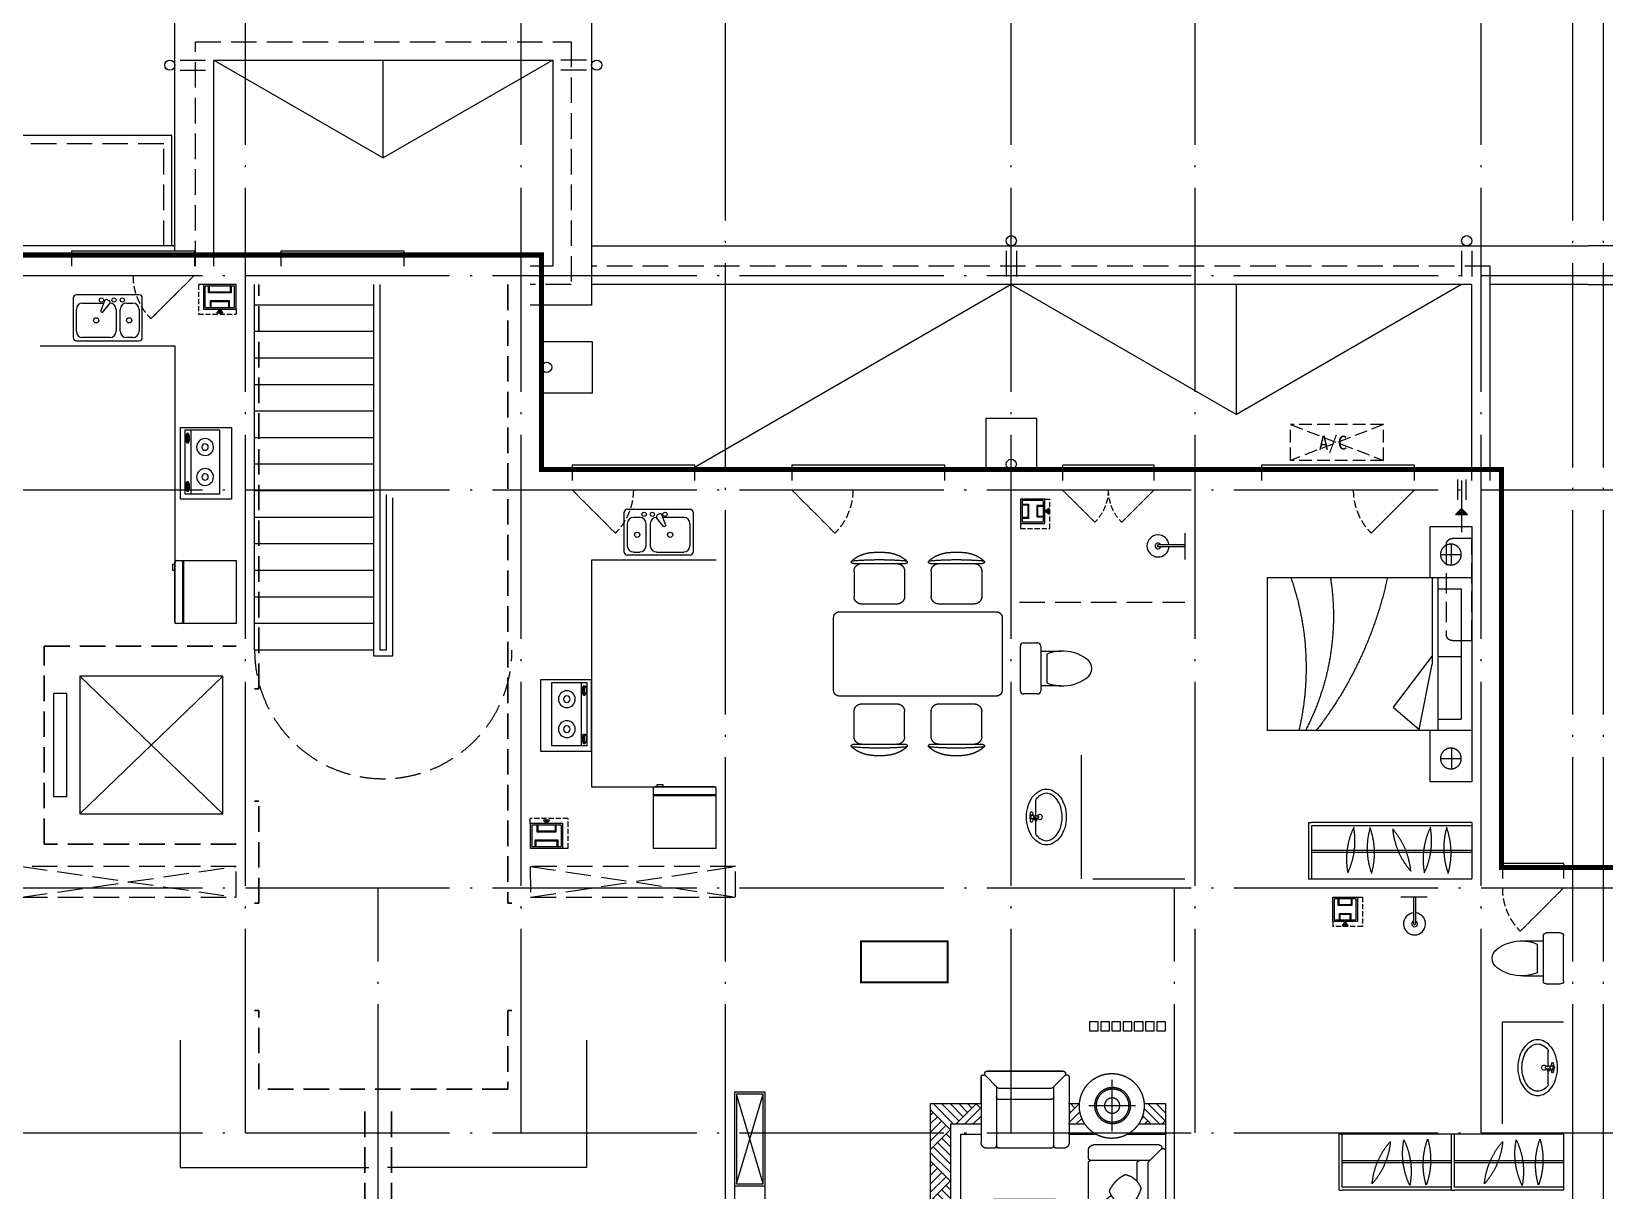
# Model space of a CAD drawing. Extents: x 23000734 to 24262965, y -11528137 to -9789882.
# Drawn here: x 24215820 to 24231225, y -10100404 to -10089050 of the extents above; entities that cross this region are included whole.
import ezdxf

# ---------------------------------------------------------------- set-up
doc = ezdxf.new("R2010")
doc.units = 0
doc.header["$LTSCALE"] = 1000
for name, pattern in [('DASH', [0.35, 0.25, -0.1]), ('DASHDOTX2', [50.8, 25.4, -12.7, 0, -12.7]), ('DOTE', [2.42, 2, -0.2, 0.02, -0.2])]:
    doc.linetypes.add(name, pattern=pattern)
for name, color, linetype in [('0-0全面积', 3, 'Continuous'), ('0-厨卫洁具', 95, 'Continuous'), ('0-开启示意', 154, 'Continuous'), ('0-看线', 173, 'Continuous'), ('A-SURFACE', 6, 'Continuous'), ('A-活动家具', 8, 'Continuous'), ('B-家具', 167, 'DASHDOTX2'), ('BALCONY', 6, 'Continuous'), ('DOTE', 249, 'DOTE'), ('KT', 8, 'Continuous'), ('PUB_HATCH', 252, 'Continuous'), ('PUB_STRM', 4, 'Continuous'), ('STAIR', 114, 'Continuous'), ('text_房间名称', 255, 'Continuous'), ('tk', 7, 'Continuous'), ('WINDOW', 4, 'Continuous'), ('空调', 6, 'Continuous')]:
    doc.layers.add(name, color=color, linetype=linetype)
doc.layers.add('家具', color=156, linetype='Continuous', lineweight=9)
doc.styles.get("Standard").update_dxf_attribs({"font": 'gbenor.shx', "bigfont": 'gbcbig.shx'})
doc.styles.add('黑体', font='SIMHEI_0.TTF', dxfattribs={"width": 0.8})

# ---------------------------------------------------------------- blocks, each defined once
blk = doc.blocks.new('A$C6723108C')
at = {"layer": 'KT', "linetype": 'DASH', "ltscale": 0.5}
for p, q in [((-175, 455), (-175, -455)), ((175, 455), (-175, 455)), ((175, 455), (175, -455)), ((175, -455), (-175, -455))]:
    blk.add_line(p, q, dxfattribs=at)
for points in [[(-175, 455), (175, -455)], [(-175, -455), (175, 455)]]:
    blk.add_lwpolyline(points, dxfattribs=at)
at = {"layer": 'KT', "style": '黑体'}
blk.add_text('A/C', height=135.2, rotation=90, dxfattribs=at).set_placement((69, -176))
blk = doc.blocks.new('KC')
at = {"layer": '0-开启示意', "linetype": 'DASH', "ltscale": 0.3, "const_width": 10}
blk.add_lwpolyline([(245355, 107838), (244931, 107414)], dxfattribs=at)
at = {"layer": '0-开启示意', "linetype": 'DASH', "ltscale": 0.3}
blk.add_lwpolyline([(245355, 107838), (244931, 107414)], dxfattribs=at)
blk.add_arc((245355, 107838), 600, 180, 225, dxfattribs=at)
blk = doc.blocks.new('A$C5EB428A9')
at = {"layer": '0-开启示意'}
for p in [(-246426, -101477), (-234476, -103577)]:
    blk.add_blockref('KC', p, dxfattribs=at)
at = {"layer": '0-开启示意', "extrusion": (0, 0, -1), "zscale": -1}
for p in [(-247984, -103577), (-250134, -103577)]:
    blk.add_blockref('KC', p, dxfattribs=at)
at = {"layer": '0-开启示意', "extrusion": (0, 0, -1), "xscale": 0.75, "yscale": 0.75, "zscale": -0.75}
blk.add_blockref('KC', (-191446, -76617), dxfattribs=at)
at = {"layer": '0-开启示意', "xscale": 0.75, "yscale": 0.75, "zscale": 0.75}
blk.add_blockref('KC', (-175687, -76617), dxfattribs=at)
at = {"layer": '0-开启示意', "extrusion": (0, 0, -1), "xscale": -1, "zscale": -1}
blk.add_blockref('KC', (233016, -107477), dxfattribs=at)
blk = doc.blocks.new('$lvtry$00000195')
for p, q in [((-165, -91, 0), (-34, -91, 0)), ((-17, -58, 0), (-17, -48, 0)), ((-16, -91, 0), (-11, -91, 0)), ((11, -91, 0), (165, -91, 0)), ((17, -58, 0), (17, -48, 0))]:
    blk.add_line(p, q)
at = {"elevation": 0}
blk.add_lwpolyline([(273, -195, -0.132138), (254, -266, -0.106661), (193, -332, -0.083339), (108, -374, -0.072039), (0, -389, -0.072039), (-108, -374, -0.083339), (-193, -332, -0.106661), (-254, -266, -0.132138), (-273, -195, -0.132138), (-254, -124, -0.106661), (-193, -57, -0.083339), (-108, -16, -0.072039), (0, 0, -0.072039), (108, -16, -0.083339), (193, -57, -0.106661), (254, -124, -0.132138)], format="xyb", close=True, dxfattribs=at)
blk.add_circle((0, -58, 0), 16.7)
for centre, radius, start, end in [((-131, -195, 0), 101, 149.8906, 180), ((-68, -231, 0), 174, 128.9257, 149.8906), ((-165, -111, 0), 20, 90, 128.9257), ((-40, -49, 0), 10.1, 106.6096, 258.1648), ((-64, 218, 0), 259, 274.7069, 282.3732), ((-75, -228, 0), 173, 71.36, 79.1873), ((-29, -95, 0), 6.77, 155.344, 308.3224), ((-171, 3, 0), 166, 324.8411, 338.1337), ((-171, 3, 0), 170, 324.8411, 331.3523), ((-29, -95, 0), 3.37, 155.344, 308.3224), ((100, -210, 0), 170, 132.3141, 138.8253), ((100, -210, 0), 166, 125.5327, 138.8253), ((0, -131, 0), 25, 112.516, 67.484), ((-12, -74, 0), 10.6, 201.8924, 261.774), ((0, -48, 0), 16.7, 0, 180), ((-381, -131, 0), 372, 2.3982, 6.7627), ((0, -111, 0), 9.9, 201.7837, 338.2163), ((64, 218, 0), 259, 257.6268, 265.2931), ((381, -131, 0), 372, 170.1008, 177.6018), ((75, -228, 0), 173, 100.8127, 110.4191), ((40, -49, 0), 10.1, 281.8352, 73.3904), ((165, -111, 0), 20, 51.0743, 90), ((165, -111, 0), 20, 51.0743, 90), ((68, -231, 0), 174, 30.1094, 51.0743), ((131, -195, 0), 101, 0, 30.1094), ((-131, -195, 0), 101, 180, 210.1094), ((-68, -158, 0), 174, 210.1094, 234.4623), ((-27, -100, 0), 245, 234.4623, 253.5183), ((27, -100, 0), 245, 286.4817, 305.5377), ((68, -158, 0), 174, 305.5377, 329.8906), ((131, -195, 0), 101, 329.8906, 0), ((0, -9, 0), 340, 253.5183, 270), ((0, -9, 0), 340, 270, 286.4817)]:
    blk.add_arc(centre, radius, start, end)
blk = doc.blocks.new('_E39XBF')
at = {"layer": '0-厨卫洁具', "linetype": 'Continuous'}
for p, q in [((-170, 200), (-170, 395)), ((170, 395), (170, 200)), ((-250, 30), (-250, 170)), ((-220, 200), (-170, 200)), ((-170, 200), (170, 200)), ((-140, 260), (140, 260)), ((170, 200), (220, 200)), ((250, 170), (250, 30)), ((220, 0), (-220, 0))]:
    blk.add_line(p, q, dxfattribs=at)
for centre, radius, start, end in [((227, 413), 398, 143.3619, 182.544), ((0, 590), 110, 33.4509, 146.5491), ((-227, 413), 398, 357.456, 36.6381), ((227, 413), 398, 182.544, 202.5495), ((-227, 413), 398, 337.4505, 357.456), ((-220, 170), 30, 90, 180), ((220, 170), 30, 0, 90), ((-220, 30), 30, 180, 270), ((220, 30), 30, 270, 0)]:
    blk.add_arc(centre, radius, start, end, dxfattribs=at)
blk = doc.blocks.new('A$C06A70365')
at = {"layer": '0-厨卫洁具'}
h = blk.add_hatch(color=256, dxfattribs=at)
h.paths.add_polyline_path([(-114, 159), (-114, -81), (126, -81), (126, 159)])
edge = h.paths.add_edge_path(flags=16)
edge.add_arc((-92, 136), 8, 90, 180, ccw=False)
edge.add_line((-92, 144), (102, 144))
edge.add_arc((102, 136), 8, 0, 90, ccw=False)
edge.add_line((110, 136), (110, -58))
edge.add_arc((102, -58), 8, -90, 0, ccw=False)
edge.add_line((102, -66), (-92, -66))
edge.add_arc((-92, -58), 8, 180, 270, ccw=False)
edge.add_line((-100, -58), (-100, 136))
for points in [[(-153, 68), (-153, 10), (-114, 39)], [(-42, -8), (-42, 86), (-100, 86), (-100, 94), (-34, 94), (-34, -16), (-100, -16), (-100, -8)], [(54, -23), (110, -23), (110, -31), (46, -31), (46, 109), (110, 109), (110, 101), (54, 101)]]:
    blk.add_hatch(color=256, dxfattribs=at).paths.add_polyline_path(points)
at = {"layer": '0-厨卫洁具', "linetype": 'DASH', "ltscale": 0.2}
blk.add_lwpolyline([(126, -131), (-164, -131), (-164, 159)], dxfattribs=at)
at = {"layer": '0-厨卫洁具'}
for points in [[(-114, 159), (-164, 159)], [(-100, 94), (-34, 94), (-34, -16), (-100, -16)], [(-100, 86), (-42, 86), (-42, -8), (-100, -8)], [(110, 109), (46, 109), (46, -31), (110, -31)], [(110, 101), (54, 101), (54, -23), (110, -23)], [(126, -81), (126, -131)]]:
    blk.add_lwpolyline(points, dxfattribs=at)
for points in [[(126, 159), (126, -81), (-114, -81), (-114, 159)], [(-153, 68), (-153, 10), (-114, 39)]]:
    blk.add_lwpolyline(points, close=True, dxfattribs=at)
blk.add_lwpolyline([(110, 136), (110, -58, -0.414214), (102, -66), (-92, -66, -0.414214), (-100, -58), (-100, 136, -0.414214), (-92, 144), (102, 144, -0.414214)], format="xyb", close=True, dxfattribs=at)
blk = doc.blocks.new('A$C1DB93570')
at = {"layer": '0-厨卫洁具'}
h = blk.add_hatch(color=256, dxfattribs=at)
h.paths.add_polyline_path([(-113, 185), (-113, -135), (127, -135), (127, 185)])
edge = h.paths.add_edge_path(flags=16)
edge.add_arc((-90, 162), 8, 90, 180, ccw=False)
edge.add_line((-90, 170), (104, 170))
edge.add_arc((104, 162), 8, 0, 90, ccw=False)
edge.add_line((112, 162), (112, -112))
edge.add_arc((104, -112), 8, -90, 0, ccw=False)
edge.add_line((104, -120), (-90, -120))
edge.add_arc((-90, -112), 8, 180, 270, ccw=False)
edge.add_line((-98, -112), (-98, 162))
for points in [[(-151, 54), (-151, -4), (-113, 25)], [(-41, -62), (-41, 112), (-98, 112), (-98, 120), (-33, 120), (-33, -70), (-98, -70), (-98, -62)], [(55, -77), (112, -77), (112, -85), (47, -85), (47, 135), (112, 135), (112, 127), (55, 127)]]:
    blk.add_hatch(color=256, dxfattribs=at).paths.add_polyline_path(points)
at = {"layer": '0-厨卫洁具', "linetype": 'DASH', "ltscale": 0.2}
blk.add_lwpolyline([(127, -185), (-163, -185), (-163, 185)], dxfattribs=at)
at = {"layer": '0-厨卫洁具'}
for points in [[(-113, 185), (-163, 185)], [(-98, 120), (-33, 120), (-33, -70), (-98, -70)], [(-98, 112), (-41, 112), (-41, -62), (-98, -62)], [(112, 135), (47, 135), (47, -85), (112, -85)], [(112, 127), (55, 127), (55, -77), (112, -77)], [(127, -135), (127, -185)]]:
    blk.add_lwpolyline(points, dxfattribs=at)
for points in [[(127, 185), (127, -135), (-113, -135), (-113, 185)], [(-151, 54), (-151, -4), (-113, 25)]]:
    blk.add_lwpolyline(points, close=True, dxfattribs=at)
blk.add_lwpolyline([(112, 162), (112, -112, -0.414214), (104, -120), (-90, -120, -0.414214), (-98, -112), (-98, 162, -0.414214), (-90, 170), (104, 170, -0.414214)], format="xyb", close=True, dxfattribs=at)
blk = doc.blocks.new('A$C63347C85')
at = {"layer": '0-厨卫洁具', "linetype": 'ByBlock'}
for p, q in [((-2153, 6163), (-2153, 5774)), ((-1508, 6194), (-2122, 6194)), ((-1478, 5774), (-1478, 6163)), ((-2122, 5836), (-2122, 6051)), ((-2061, 6112), (-1855, 6112)), ((-1847, 6135), (-1885, 6031)), ((-1885, 6031), (-1868, 6021)), ((-1868, 6021), (-1797, 6106)), ((-1817, 6145), (-1803, 6137)), ((-1733, 6051), (-1733, 5836)), ((-1692, 5836), (-1692, 6051)), ((-1631, 6112), (-1570, 6112)), ((-1508, 6051), (-1508, 5836)), ((-2122, 5744), (-1508, 5744)), ((-1795, 5774), (-2061, 5774)), ((-1570, 5774), (-1631, 5774)), ((-1104, 4193), (-1104, 4893)), ((-1104, 4893), (-604, 4893)), ((-717, 4867), (-1059, 4867)), ((-1059, 4867), (-1059, 4244)), ((-1052, 4824), (-1052, 4759)), ((-1035, 4824), (-1052, 4824)), ((-1026, 4834), (-1037, 4834)), ((-1035, 4759), (-1035, 4824)), ((-1003, 4867), (-1003, 4244)), ((-717, 4244), (-717, 4867)), ((-604, 4893), (-604, 4193)), ((-1052, 4759), (-1035, 4759)), ((-1027, 4742), (-1037, 4742)), ((-1035, 4351), (-1052, 4351)), ((-1052, 4351), (-1052, 4286)), ((-1026, 4361), (-1037, 4361)), ((-1035, 4286), (-1035, 4351)), ((-604, 4193), (-1104, 4193)), ((-1059, 4244), (-717, 4244)), ((-1052, 4286), (-1035, 4286)), ((-1027, 4269), (-1037, 4269)), ((3242, 3674), (3242, 4063)), ((3273, 4094), (3887, 4094)), ((3396, 4012), (3334, 4012)), ((3632, 3921), (3562, 4006)), ((3582, 4045), (3568, 4037)), ((3611, 4035), (3650, 3931)), ((3825, 4012), (3620, 4012)), ((3917, 4063), (3917, 3674)), ((3273, 3951), (3273, 3736)), ((3457, 3736), (3457, 3951)), ((3498, 3951), (3498, 3736)), ((3650, 3931), (3632, 3921)), ((3887, 3736), (3887, 3951)), ((-1158, 3551), (-1180, 3551)), ((-1180, 3551), (-1180, 3495)), ((-1158, 2990), (-1158, 3573)), ((-1141, 3590), (-558, 3590)), ((-1080, 2973), (-1080, 3590)), ((-1069, 2973), (-1069, 3590)), ((-558, 3590), (-558, 2973)), ((3887, 3644), (3273, 3644)), ((3334, 3674), (3396, 3674)), ((3559, 3674), (3825, 3674)), ((-1180, 3495), (-1158, 3495)), ((-558, 2973), (-1141, 2973)), ((2422, 2423), (2422, 1723)), ((2922, 2423), (2422, 2423)), ((2535, 2397), (2878, 2397)), ((2535, 1774), (2535, 2397)), ((2822, 2397), (2822, 1774)), ((2844, 2364), (2856, 2364)), ((2854, 2289), (2854, 2354)), ((2854, 2354), (2871, 2354)), ((2871, 2354), (2871, 2289)), ((2878, 2397), (2878, 1774)), ((2922, 1723), (2922, 2423)), ((2846, 2272), (2856, 2272)), ((2871, 2289), (2854, 2289)), ((2844, 1891), (2856, 1891)), ((2854, 1881), (2871, 1881)), ((2854, 1816), (2854, 1881)), ((2871, 1881), (2871, 1816)), ((2422, 1723), (2922, 1723)), ((2878, 1774), (2535, 1774)), ((2846, 1799), (2856, 1799)), ((2871, 1816), (2854, 1816)), ((3565, 1374), (3565, 1396)), ((3565, 1396), (3620, 1396)), ((3620, 1396), (3620, 1374)), ((3525, 1357), (3525, 773)), ((4142, 1296), (3525, 1296)), ((4142, 1285), (3525, 1285)), ((4126, 1374), (3542, 1374)), ((4142, 773), (4142, 1357)), ((3525, 773), (4142, 773))]:
    blk.add_line(p, q, dxfattribs=at)
at = {"layer": '0-厨卫洁具'}
for p, q in [((8732, 3743), (8732, 3723)), ((10992, 293), (10972, 293))]:
    blk.add_line(p, q, dxfattribs=at)
at = {"layer": '0-厨卫洁具', "linetype": 'ByBlock'}
for points in [[(-2478, 5693), (-1158, 5693), (-1158, 2973)], [(4142, 3593), (2922, 3593), (2922, 1373), (4142, 1373)]]:
    blk.add_lwpolyline(points, dxfattribs=at)
for points in [[(-1037, 4742, 0.259034), (-1034, 4744, 0.076276), (-1029, 4756, 0.036515), (-1027, 4769, 0.026615), (-1026, 4788, 0.026615), (-1027, 4807, 0.036515), (-1029, 4820, 0.076276), (-1034, 4832, 0.259034), (-1037, 4834, 0.259034), (-1041, 4832, 0.056762), (-1045, 4824, 0.036515)], [(-1027, 4742, 0.259034), (-1023, 4744, 0.076276), (-1019, 4756, 0.036515), (-1016, 4769, 0.026615), (-1015, 4788, 0.026615), (-1016, 4807, 0.036515), (-1019, 4820, 0.076276), (-1023, 4832, 0.259034), (-1027, 4834, 0.078462), (-1028, 4834, 0.056762)], [(-1047, 4759, 0.008736), (-1046, 4756, 0.076276), (-1041, 4744, 0.259034), (-1037, 4742, 0.259034)], [(-1037, 4269, 0.259034), (-1034, 4271, 0.076276), (-1029, 4283, 0.036515), (-1027, 4296, 0.026615), (-1026, 4315, 0.026615), (-1027, 4334, 0.036515), (-1029, 4347, 0.076276), (-1034, 4359, 0.259034), (-1037, 4361, 0.259034), (-1041, 4359, 0.056762), (-1045, 4351, 0.036515)], [(-1027, 4269, 0.259034), (-1023, 4271, 0.076276), (-1019, 4283, 0.036515), (-1016, 4296, 0.026615), (-1015, 4315, 0.026615), (-1016, 4334, 0.036515), (-1019, 4347, 0.076276), (-1023, 4359, 0.259034), (-1027, 4361, 0.078462), (-1028, 4361, 0.056762)], [(-1047, 4286, 0.008736), (-1046, 4283, 0.076276), (-1041, 4271, 0.259034), (-1037, 4269, 0.259034)], [(2846, 2272, -0.259034), (2842, 2274, -0.076276), (2837, 2286, -0.036515), (2835, 2299, -0.026615), (2834, 2318, -0.026615), (2835, 2337, -0.036515), (2837, 2350, -0.076276), (2842, 2362, -0.259034), (2846, 2364, -0.078462), (2847, 2364, -0.056762)], [(2856, 2272, -0.259034), (2853, 2274, -0.076276), (2848, 2286, -0.036515), (2845, 2299, -0.026615), (2844, 2318, -0.026615), (2845, 2337, -0.036515), (2848, 2350, -0.076276), (2853, 2362, -0.259034), (2856, 2364, -0.259034), (2860, 2362, -0.056762), (2864, 2354, -0.036515)], [(2865, 2289, -0.008736), (2864, 2286, -0.076276), (2860, 2274, -0.259034), (2856, 2272, -0.259034)], [(2846, 1799, -0.259034), (2842, 1801, -0.076276), (2837, 1813, -0.036515), (2835, 1826, -0.026615), (2834, 1845, -0.026615), (2835, 1864, -0.036515), (2837, 1877, -0.076276), (2842, 1889, -0.259034), (2846, 1891, -0.078462), (2847, 1891, -0.056762)], [(2856, 1799, -0.259034), (2853, 1801, -0.076276), (2848, 1813, -0.036515), (2845, 1826, -0.026615), (2844, 1845, -0.026615), (2845, 1864, -0.036515), (2848, 1877, -0.076276), (2853, 1889, -0.259034), (2856, 1891, -0.259034), (2860, 1889, -0.056762), (2864, 1881, -0.036515)], [(2865, 1816, -0.008736), (2864, 1813, -0.076276), (2860, 1801, -0.259034), (2856, 1799, -0.259034)]]:
    blk.add_lwpolyline(points, format="xyb", dxfattribs=at)
at = {"layer": '0-厨卫洁具'}
for points in [[(8732, 3857), (8732, 3600)], [(8732, 3743), (8469, 3743)], [(8732, 3723), (8469, 3723)], [(7722, 473), (7722, 1683)], [(11106, 293), (10849, 293)], [(10972, 293), (10972, 30)], [(10992, 293), (10992, 30)], [(11842, -1927), (11842, -927), (12442, -927)]]:
    blk.add_lwpolyline(points, dxfattribs=at)
at = {"layer": '0-厨卫洁具', "linetype": 'ByBlock'}
for centre, radius in [((-1877, 6143), 20.5), ((-1754, 6143), 20.5), ((-1672, 6143), 20.5), ((-1928, 5943), 25.6), ((-1605, 5943), 25.6), ((3437, 4043), 20.5), ((3518, 4043), 20.5), ((3641, 4043), 20.5), ((3370, 3843), 25.6), ((3692, 3843), 25.6)]:
    blk.add_circle(centre, radius, dxfattribs=at)
for centre, radius, start, end in [((-2122, 6163), 30.7, 90, 180), ((-1508, 6163), 30.7, 0, 90), ((-2061, 6051), 61.4, 90, 180), ((-1827, 6128), 20.5, 60, 159.4623), ((-1813, 6119), 20.5, 320.5377, 60), ((-1795, 6051), 61.4, 0, 90), ((-1631, 6051), 61.4, 90, 180), ((-1570, 6051), 61.4, 0, 90), ((-2122, 5774), 30.7, 180, 270), ((-2061, 5836), 61.4, 180, 270), ((-1795, 5836), 61.4, 270, 0), ((-1631, 5836), 61.4, 180, 270), ((-1570, 5836), 61.4, 270, 0), ((-1508, 5774), 30.7, 270, 0), ((-862, 4702), 82.5, 270.964, 270), ((-862, 4702), 31.6, 270.6532, 270), ((-862, 4409), 82.5, 90, 89.036), ((-862, 4409), 31.6, 90, 89.3468), ((3273, 4063), 30.7, 90, 180), ((3334, 3951), 61.4, 90, 180), ((3396, 3951), 61.4, 0, 90), ((3559, 3951), 61.4, 90, 180), ((3578, 4019), 20.5, 120, 219.4623), ((3592, 4028), 20.5, 20.5377, 120), ((3825, 3951), 61.4, 0, 90), ((3887, 4063), 30.7, 0, 90), ((3334, 3736), 61.4, 180, 270), ((3396, 3736), 61.4, 270, 0), ((3559, 3736), 61.4, 180, 270), ((3825, 3736), 61.4, 270, 0), ((-1141, 3573), 16.7, 90, 180), ((3273, 3674), 30.7, 180, 270), ((3887, 3674), 30.7, 270, 0), ((-1141, 2990), 16.7, 180, 270), ((2681, 2232), 82.5, 270, 269.036), ((2681, 2232), 31.6, 270, 269.3468), ((2681, 1939), 82.5, 90.964, 90), ((2681, 1939), 31.6, 90.6532, 90), ((3542, 1357), 16.7, 90, 180), ((4126, 1357), 16.7, 0, 90)]:
    blk.add_arc(centre, radius, start, end, dxfattribs=at)
at = {"layer": '0-厨卫洁具'}
for centre, radius, start, end in [((8470, 3733), 108, 5.306, 354.694), ((8470, 3733), 28.3, 20.6725, 339.3275), ((8472, 3733), 10.5, 107.2381, 252.7619), ((10982, 31), 108, 95.306, 84.694), ((10982, 31), 28.3, 110.6725, 69.3275), ((10982, 33), 10.5, 197.2381, 342.7619)]:
    blk.add_arc(centre, radius, start, end, dxfattribs=at)
at = {"extrusion": (0, 0, -1), "zscale": -1}
for p, rotation in [((743, 6166), 90), ((-2507, 900), 270)]:
    blk.add_blockref('A$C1DB93570', p, dxfattribs=dict(at, rotation=rotation))
blk.add_blockref('A$C06A70365', (-7248, 4034), dxfattribs=at)
at = {"extrusion": (0, 0, -1), "xscale": -1, "zscale": -1, "rotation": 270}
blk.add_blockref('A$C06A70365', (-10341, 168), dxfattribs=at)
at = {"layer": '0-厨卫洁具', "rotation": 270}
blk.add_blockref('_E39XBF', (7122, 2533), dxfattribs=at)
at = {"layer": '0-厨卫洁具', "extrusion": (0, 0, -1), "xscale": -1, "zscale": -1, "rotation": 270}
blk.add_blockref('$lvtry$00000195', (-7182, 1078, 0), dxfattribs=at)
at = {"layer": '0-厨卫洁具', "extrusion": (0, 0, -1), "zscale": -1, "rotation": 270}
blk.add_blockref('_E39XBF', (-12442, -307), dxfattribs=at)
at = {"layer": '0-厨卫洁具', "xscale": -1, "rotation": 270}
blk.add_blockref('$lvtry$00000195', (12383, -1377, 0), dxfattribs=at)
blk = doc.blocks.new('客厅电视')
at = {"layer": 'B-家具'}
for p, q in [((23188, 22787), (23488, 22787)), ((23354, 22520), (23354, 22557)), ((23354, 22557), (23399, 22557)), ((23399, 22520), (23354, 22520)), ((23399, 22505), (23354, 22505)), ((23354, 22505), (23354, 21610)), ((23361, 22520), (23361, 22505)), ((23391, 22520), (23391, 22505)), ((23399, 22557), (23399, 22520)), ((23399, 21610), (23399, 22505)), ((23443, 22431), (23399, 22431)), ((23399, 22431), (23399, 21684)), ((23443, 21684), (23443, 22431)), ((23488, 22319), (23443, 22393)), ((23443, 22393), (23443, 21722)), ((23488, 21796), (23488, 22319)), ((23443, 21722), (23488, 21796)), ((23354, 21610), (23399, 21610)), ((23399, 21595), (23354, 21595)), ((23354, 21595), (23354, 21557)), ((23361, 21595), (23361, 21610)), ((23391, 21595), (23391, 21610)), ((23399, 21684), (23443, 21684)), ((23399, 21557), (23399, 21595)), ((23354, 21557), (23399, 21557)), ((23488, 21327), (23188, 21327))]:
    blk.add_line(p, q, dxfattribs=at)
for points in [[(23488, 23707), (23188, 23707), (23188, 20407), (23488, 20407), (23488, 23707)], [(23468, 22807), (23208, 23687)], [(23208, 22807), (23468, 23687)], [(23468, 21307), (23208, 21307), (23208, 20427), (23468, 20427), (23468, 21307), (23208, 20427)], [(23208, 21307), (23468, 20427)]]:
    blk.add_lwpolyline(points, dxfattribs=at)
blk.add_lwpolyline([(23468, 22807), (23468, 23687), (23208, 23687), (23208, 22807)], close=True, dxfattribs=at)
blk = doc.blocks.new('$plan$00002601')
at = {"layer": 'B-家具'}
for p, q in [((522, 1082), (522, 1587)), ((943, 1612), (943, 972)), ((986, 1630), (1088, 1528)), ((1004, 1673), (1746, 1673)), ((1763, 1630), (1644, 1510)), ((1806, 1612), (1806, 972)), ((1095, 1510), (1095, 943)), ((1120, 1395), (1629, 1395)), ((1123, 1503), (1626, 1503)), ((1654, 1510), (1654, 918)), ((209, 1354), (0, 1354)), ((90, 1354), (0, 1264)), ((6, 1354), (0, 1348)), ((174, 1354), (4, 1184)), ((210, 1305), (60, 1155)), ((223, 1235), (144, 1155)), ((752, 1335), (292, 1335)), ((838, 1275), (943, 1170)), ((951, 1354), (842, 1354)), ((847, 1354), (842, 1349)), ((843, 1354), (943, 1254)), ((931, 1354), (887, 1310)), ((943, 1282), (929, 1268)), ((1856, 1354), (1806, 1304)), ((1812, 1310), (1966, 1155)), ((1852, 1354), (2050, 1155)), ((1940, 1354), (1896, 1310)), ((2024, 1354), (1938, 1268)), ((2108, 1354), (1980, 1226)), ((2192, 1354), (2022, 1184)), ((2276, 1354), (2078, 1155)), ((2300, 1293), (2102, 1095)), ((2274, 1268), (2300, 1242)), ((0, 1188), (32, 1155)), ((262, 1155), (0, 1155)), ((172, 1184), (201, 1155)), ((214, 1226), (234, 1206)), ((951, 1155), (790, 1155)), ((819, 1210), (873, 1155)), ((1806, 1231), (1882, 1155)), ((2104, 1155), (1806, 1155)), ((2102, -1188), (2102, 1155)), ((2102, 1104), (2300, 906)), ((2148, 1142), (2300, 990)), ((2190, 1184), (2300, 1074)), ((2232, 1226), (2300, 1158)), ((367, 1056), (0, 1056)), ((61, 949), (701, 949)), ((951, 1056), (684, 1056)), ((2005, 1056), (1806, 1056)), ((2003, -1089), (2003, 1056)), ((2148, 1058), (2102, 1011)), ((2190, 1016), (2102, 927)), ((2232, 974), (2102, 843)), ((2274, 932), (2102, 759)), ((43, 907), (162, 787)), ((162, 797), (730, 797)), ((278, 591), (278, 772)), ((755, 823), (755, 896)), ((755, 306), (755, 772)), ((997, 918), (1070, 918)), ((1120, 918), (1629, 918)), ((1679, 918), (1752, 918)), ((2300, 873), (2102, 675)), ((2300, 789), (2102, 591)), ((170, 306), (170, 769)), ((2148, 637), (2300, 486)), ((2190, 679), (2300, 570)), ((2232, 721), (2300, 654)), ((2274, 763), (2300, 738)), ((2102, 600), (2300, 401)), ((2148, 553), (2102, 507)), ((2190, 511), (2102, 423)), ((2232, 469), (2102, 339)), ((278, 306), (278, 436)), ((1683, 419), (1081, 419)), ((1081, 0), (1499, 419)), ((1081, 208), (1282, 419)), ((1081, 237), (1255, 419)), ((1081, 419), (1081, -418)), ((1683, -418), (1683, 419)), ((2274, 427), (2102, 255)), ((2300, 369), (2102, 170)), ((25, 281), (344, 281)), ((170, -255), (170, 256)), ((278, -255), (278, 256)), ((591, 281), (730, 281)), ((755, -255), (755, 256)), ((2300, 285), (2102, 86)), ((2190, 175), (2300, 65)), ((2232, 217), (2300, 149)), ((2274, 259), (2300, 233)), ((1170, -418), (1683, 117)), ((1198, -418), (1683, 88)), ((2102, 95), (2300, -103)), ((2148, 49), (2102, 2)), ((2190, 7), (2102, -82)), ((2148, 133), (2300, -19)), ((2232, -35), (2102, -166)), ((2274, -77), (2102, -250)), ((2300, -136), (2102, -334)), ((25, -280), (730, -280)), ((170, -768), (170, -305)), ((278, -771), (278, -305)), ((755, -771), (755, -305)), ((1466, -418), (1683, -204)), ((2300, -220), (2102, -418)), ((2232, -288), (2300, -355)), ((2274, -246), (2300, -271)), ((1081, -418), (1683, -418)), ((2102, -409), (2300, -608)), ((2148, -456), (2102, -502)), ((2148, -372), (2300, -523)), ((2190, -330), (2300, -439)), ((2190, -498), (2102, -586)), ((2232, -540), (2102, -670)), ((2274, -582), (2102, -754)), ((2300, -640), (2102, -839)), ((2300, -724), (2102, -923)), ((2274, -750), (2300, -776)), ((43, -906), (145, -804)), ((162, -796), (730, -796)), ((755, -895), (755, -822)), ((2102, -914), (2300, -1112)), ((2148, -876), (2300, -1028)), ((2190, -834), (2300, -944)), ((2232, -792), (2300, -860)), ((61, -949), (701, -949)), ((2148, -960), (2102, -1007)), ((2190, -1002), (2102, -1091)), ((2232, -1044), (2102, -1175)), ((388, -1089), (0, -1089)), ((255, -1188), (0, -1188)), ((71, -1188), (0, -1259)), ((155, -1188), (4, -1339)), ((239, -1188), (46, -1381)), ((487, -1631), (487, -1125)), ((794, -1188), (595, -1386)), ((2003, -1089), (603, -1089)), ((660, -1188), (727, -1255)), ((851, -1215), (679, -1386)), ((2102, -1188), (735, -1188)), ((744, -1188), (739, -1192)), ((744, -1188), (769, -1213)), ((828, -1188), (770, -1245)), ((803, -1213), (951, -1360)), ((862, -1188), (951, -1276)), ((912, -1188), (887, -1213)), ((959, -1215), (1130, -1386)), ((985, -1188), (960, -1213)), ((1016, -1188), (1214, -1386)), ((1320, -1188), (1122, -1386)), ((1377, -1215), (1206, -1386)), ((1271, -1188), (1295, -1213)), ((1405, -1215), (1576, -1386)), ((1462, -1188), (1660, -1386)), ((1512, -1188), (1487, -1213)), ((1596, -1188), (1529, -1255)), ((1729, -1188), (1531, -1386)), ((1596, -1188), (1662, -1255)), ((1786, -1215), (1615, -1386)), ((1680, -1188), (1704, -1213)), ((1814, -1215), (1985, -1386)), ((1871, -1188), (2069, -1386)), ((1921, -1188), (1896, -1213)), ((2005, -1188), (1938, -1255)), ((2089, -1188), (1980, -1297)), ((2274, -1086), (2022, -1339)), ((2300, -1145), (2064, -1381)), ((2300, -1229), (2143, -1386)), ((0, -1335), (51, -1386)), ((199, -1311), (125, -1386)), ((130, -1381), (135, -1386)), ((172, -1339), (194, -1360)), ((716, -1378), (257, -1378)), ((782, -1276), (892, -1386)), ((797, -1375), (808, -1386)), ((1405, -1299), (1492, -1386)), ((1786, -1299), (1699, -1386)), ((1814, -1299), (1901, -1386)), ((2148, -1381), (2153, -1386)), ((2190, -1339), (2237, -1386)), ((2232, -1297), (2300, -1364)), ((2274, -1255), (2300, -1280))]:
    blk.add_line(p, q, dxfattribs=at)
blk.add_lwpolyline([(0, 1354), (0, -1386), (194, -1386, 0.95119), (797, -1386), (2300, -1386), (2300, 1354), (1806, 1354), (1806, 1612, 0.668179), (1763, 1630, 0.668179), (1746, 1673), (1004, 1673, 0.668172), (986, 1630, 0.668172), (943, 1612), (943, 1354), (842, 1354, 0.930949), (209, 1354)], format="xyb", close=True, dxfattribs=at)
for centre, radius in [((518, 1335), 176), ((518, 1335), 161), ((522, 1335), 74.9), ((482, -1378), 176), ((482, -1378), 161), ((487, -1378), 69.9)]:
    blk.add_circle(centre, radius, dxfattribs=at)
for centre, radius, start, end in [((1070, 1510), 25.2, 0, 45), ((1120, 1420), 25.2, 180, 270), ((1123, 1528), 25.2, 225, 270), ((1626, 1528), 25.2, 270, 315), ((1629, 1420), 25.2, 270, 0), ((1679, 1510), 25.2, 135, 180), ((526, 1331), 317, 175.904, 4.096), ((61, 924), 25.2, 90, 225), ((701, 896), 53.9, 0, 90), ((997, 972), 53.9, 180, 270), ((1070, 943), 25.2, 270, 0), ((1120, 943), 25.2, 180, 270), ((1629, 943), 25.2, 270, 0), ((1679, 943), 25.2, 180, 270), ((1752, 972), 53.9, 270, 0), ((25, 889), 25.2, 45, 180), ((162, 823), 25.2, 225, 270), ((145, 769), 25.2, 0, 45), ((252, 772), 25.2, 0, 90), ((730, 823), 25.2, 270, 0), ((730, 772), 25.2, 0, 90), ((432, 461), 202, 100.7016, 162.4004), ((271, 387), 298, 21.1775, 65.6016), ((533, 597), 302, 193.6801, 241.6709), ((280, 597), 287, 292.3889, 339.2194), ((367, 321), 89, 128.2365, 152.662), ((680, 573), 445, 208.2783, 243.0311), ((220, 557), 462, 304.616, 333.2587), ((362, 188), 315, 30.8145, 56.6009), ((25, 306), 25.2, 180, 270), ((25, 256), 25.2, 90, 180), ((145, 306), 25.2, 270, 0), ((145, 256), 25.2, 0, 90), ((252, 306), 25.2, 270, 0), ((252, 256), 25.2, 0, 90), ((730, 306), 25.2, 270, 0), ((730, 256), 25.2, 0, 90), ((25, -255), 25.2, 180, 270), ((25, -305), 25.2, 90, 180), ((145, -255), 25.2, 270, 0), ((145, -305), 25.2, 0, 90), ((252, -255), 25.2, 270, 0), ((252, -305), 25.2, 0, 90), ((730, -255), 25.2, 270, 0), ((730, -305), 25.2, 0, 90), ((145, -768), 25.2, 315, 0), ((25, -888), 25.2, 180, 315), ((61, -923), 25.2, 135, 270), ((162, -822), 25.2, 90, 135), ((252, -771), 25.2, 270, 0), ((701, -895), 53.9, 270, 0), ((730, -771), 25.2, 270, 0), ((730, -822), 25.2, 0, 90), ((495, -1371), 302, 357.134, 182.866)]:
    blk.add_arc(centre, radius, start, end, dxfattribs=at)
blk = doc.blocks.new('衣柜2')
at = {"layer": 'B-家具'}
for p, q in [((1100, 0), (0, 0)), ((0, -550), (0, 0)), ((1070, -520), (1070, 0)), ((1100, -550), (1100, 0)), ((1070, -260), (0, -260)), ((1070, -280), (0, -280)), ((0, -520), (1070, -520)), ((0, -550), (1070, -550)), ((1100, -550), (1070, -550))]:
    blk.add_line(p, q, dxfattribs=at)
for centre, start, end in [((924, -254), 163.6588, 200.0199), ((-445, -298), 343.6588, 20.0199), ((1115, -370), 154.3888, 190.7499), ((-243, -192), 334.3888, 10.7499), ((58, -552), 5.1418, 41.5029), ((1316, -10), 185.1418, 221.5029)]:
    blk.add_arc(centre, 721, start, end, dxfattribs=at)
blk = doc.blocks.new('M_C25MYD')
at = {"layer": 'B-家具'}
for p, q in [((-389, 921), (-290, 921)), ((298, 921), (397, 921)), ((-569, 821), (-109, 821)), ((-564, 754), (-564, 529)), ((-114, 754), (-114, 529)), ((117, 821), (577, 821)), ((122, 754), (122, 529)), ((572, 754), (572, 529)), ((-497, 461), (-182, 461)), ((190, 461), (505, 461)), ((-746, 342), (-746, -308)), ((704, 392), (-696, 392)), ((754, -308), (754, 342)), ((-696, -358), (704, -358)), ((-564, -720), (-564, -495)), ((-182, -427), (-497, -427)), ((-114, -720), (-114, -495)), ((122, -720), (122, -495)), ((505, -427), (190, -427)), ((572, -720), (572, -495)), ((-109, -787), (-569, -787)), ((577, -787), (117, -787)), ((-290, -887), (-389, -887)), ((397, -887), (298, -887))]:
    blk.add_line(p, q, dxfattribs=at)
for centre, radius, start, end in [((-579, 837), 10, 130.7265, 202.67), ((-379, 606), 316, 91.7651, 130.7265), ((-339, -1857), 2713, 84.8023, 95.1977), ((-300, 606), 316, 49.2735, 88.2349), ((-100, 837), 10, 337.33, 49.2735), ((108, 837), 10, 130.7265, 202.67), ((307, 606), 316, 91.7651, 130.7265), ((347, -1857), 2713, 84.8023, 95.1977), ((387, 606), 316, 49.2735, 88.2349), ((587, 837), 10, 337.33, 49.2735), ((-569, 841), 20, 202.67, 270), ((-497, 754), 67.5, 90, 180), ((-182, 754), 67.5, 0, 90), ((-109, 841), 20, 270, 337.33), ((117, 841), 20, 202.67, 270), ((190, 754), 67.5, 90, 180), ((505, 754), 67.5, 0, 90), ((577, 841), 20, 270, 337.33), ((-497, 529), 67.5, 180, 270), ((-182, 529), 67.5, 270, 0), ((190, 529), 67.5, 180, 270), ((505, 529), 67.5, 270, 0), ((-696, 342), 50, 90, 180), ((704, 342), 50, 0, 90), ((-696, -308), 50, 180, 270), ((704, -308), 50, 270, 0), ((-497, -495), 67.5, 90, 180), ((-182, -495), 67.5, 0, 90), ((190, -495), 67.5, 90, 180), ((505, -495), 67.5, 0, 90), ((-579, -803), 10, 157.33, 229.2735), ((-569, -807), 20, 90, 157.33), ((-379, -572), 316, 229.2735, 268.2349), ((-339, 1890), 2713, 264.8023, 275.1977), ((-497, -720), 67.5, 180, 270), ((-300, -572), 316, 271.7651, 310.7265), ((-182, -720), 67.5, 270, 0), ((-109, -807), 20, 22.67, 90), ((-100, -803), 10, 310.7265, 22.67), ((108, -803), 10, 157.33, 229.2735), ((117, -807), 20, 90, 157.33), ((307, -572), 316, 229.2735, 268.2349), ((347, 1890), 2713, 264.8023, 275.1977), ((190, -720), 67.5, 180, 270), ((387, -572), 316, 271.7651, 310.7265), ((505, -720), 67.5, 270, 0), ((577, -807), 20, 22.67, 90), ((587, -803), 10, 310.7265, 22.67)]:
    blk.add_arc(centre, radius, start, end, dxfattribs=at)
at = {"layer": 'B-家具', "width": 0.8, "flags": 9}
for tag in ['XSIZE', 'YSIZE']:
    blk.add_attdef(tag, (0, 0), '', height=0.5, dxfattribs=at)
blk = doc.blocks.new('$plan$00002565')
at = {"layer": 'B-家具'}
for p, q in [((-750, 0), (-750, -2000)), ((750, -2000), (750, 0)), ((-1023, -305), (-1023, -102)), ((639, -104), (-639, -104)), ((-639, -333), (-639, -104)), ((-23, -333), (-23, -104)), ((639, -333), (639, -104)), ((975, -305), (975, -102)), ((-920, -199), (-1125, -199)), ((873, -199), (1077, -199)), ((750, -333), (-750, -333)), ((-740, -516), (-98, -388)), ((-18, -388), (-521, -770)), ((750, -388), (-98, -388)), ((-521, -770), (-740, -516))]:
    blk.add_line(p, q, dxfattribs=at)
blk.add_lwpolyline([(1250, 0), (-1250, 0), (-1250, -409), (-750, -409), (-750, -2000), (750, -2000), (750, -409), (1250, -409)], close=True, dxfattribs=at)
for centre in [(-1023, -205), (975, -205)]:
    blk.add_circle(centre, 102, dxfattribs=at)
for centre, radius, start, end in [((1524, -4452), 3707, 102.0578, 127.8384), ((368, -3767), 2412, 80.8909, 117.5798), ((-135, -4317), 2694, 70.8175, 103.1624)]:
    blk.add_arc(centre, radius, start, end, dxfattribs=at)
blk = doc.blocks.new('A$C59522257')
at = {"layer": 'B-家具'}
for p, q in [((-662, 30), (-632, 30)), ((-662, 30), (-662, -520)), ((938, 30), (-632, 30)), ((938, 0), (-632, 0)), ((-632, 0), (-632, -520)), ((938, 30), (938, -520)), ((-632, -240), (938, -240)), ((-632, -260), (938, -260)), ((-662, -520), (938, -520))]:
    blk.add_line(p, q, dxfattribs=at)
for centre, start, end in [((431, -328), 154.3888, 190.7499), ((-928, -150), 334.3888, 10.7499), ((633, -222), 163.6588, 200.0199), ((-737, -266), 343.6588, 20.0199), ((880, 32), 185.1418, 221.5029), ((-379, -510), 5.1418, 41.5029), ((1181, -328), 154.3888, 190.7499), ((-178, -150), 334.3888, 10.7499), ((1383, -222), 163.6588, 200.0199), ((13, -266), 343.6588, 20.0199)]:
    blk.add_arc(centre, 721, start, end, dxfattribs=at)
blk = doc.blocks.new('A$C463E5FAA')
at = {"layer": 'B-家具', "linetype": 'DASH'}
for p, q in [((-3823, 1037), (-1723, 737)), ((-3823, 1037), (-1723, 737)), ((-3821, 737), (-1723, 1037)), ((-3821, 737), (-1723, 1037)), ((1157, 1037), (3167, 737)), ((1157, 1037), (3167, 737)), ((1159, 737), (3167, 1037)), ((1159, 737), (3167, 1037))]:
    blk.add_line(p, q, dxfattribs=at)
for points in [[(-1723, 737), (-1723, 1037), (-3823, 1037), (-3821, 737)], [(-1723, 737), (-1723, 1037), (-3823, 1037), (-3821, 737)], [(3167, 737), (3167, 1037), (1157, 1037), (1159, 737)], [(3167, 737), (3167, 1037), (1157, 1037), (1159, 737)]]:
    blk.add_lwpolyline(points, close=True, dxfattribs=at)
at = {"layer": 'B-家具'}
for points in [[(6719, -573), (6719, -483), (6633, -483), (6633, -573)], [(6829, -573), (6829, -483), (6743, -483), (6743, -573)], [(6938, -573), (6938, -483), (6853, -483), (6853, -573)], [(7048, -573), (7048, -483), (6963, -483), (6963, -573)], [(7158, -573), (7158, -483), (7072, -483), (7072, -573)], [(7267, -573), (7267, -483), (7182, -483), (7182, -573)], [(7377, -573), (7377, -483), (7292, -483), (7292, -573)]]:
    blk.add_lwpolyline(points, close=True, dxfattribs=at)
for points in [[(-2273, -663), (-2273, -1913), (-423, -1913)], [(1707, -663), (1707, -1913), (-243, -1913)]]:
    blk.add_lwpolyline(points, dxfattribs=at)
at = {"extrusion": (0, 0, -1), "xscale": -1, "zscale": -1}
blk.add_blockref('A$C59522257', (-9440, 1437), dxfattribs=at)
at = {"layer": 'A-活动家具', "extrusion": (0, 0, -1), "zscale": -1, "rotation": 90.00000000000017}
blk.add_blockref('$plan$00002565', (-10377, 3118, 0), dxfattribs=at)
at = {"layer": 'A-活动家具', "rotation": 179.9999999999998}
blk.add_blockref('客厅电视', (26645, 19235), dxfattribs=at)
at = {"layer": 'A-活动家具', "extrusion": (0, 0, -1), "zscale": -1}
for p in [(-10177, -1583), (-11277, -1583)]:
    blk.add_blockref('衣柜2', p, dxfattribs=at)
at = {"layer": '家具', "extrusion": (0, 0, -1), "xscale": 1.099999999627471, "yscale": 1.099999999627471, "zscale": -1.099999999627471, "rotation": 180}
blk.add_blockref('M_C25MYD', (-4948, 3138), dxfattribs=at)
at = {"layer": '家具', "xscale": -1}
blk.add_blockref('$plan$00002601', (7377, -2640), dxfattribs=at)
blk = doc.blocks.new('A$C0B5919E6')
at = {"layer": '空调', "linetype": 'DASH', "ltscale": 0.8}
blk.add_lwpolyline([(250, 0), (60, 0, -0.414214), (0, 60), (0, 940, -0.414214), (60, 1000), (250, 1000)], format="xyb", close=True, dxfattribs=at)
blk = doc.blocks.new('rfwetery')
at = {"layer": 'BALCONY'}
for points in [[(11892287, 65605), (11892346, 65605), (11892346, 65545)], [(11892407, 65605), (11892346, 65605), (11892346, 65545)]]:
    blk.add_hatch(color=256, dxfattribs=at).paths.add_polyline_path(points)
h = blk.add_hatch(color=256, dxfattribs=at)
h.paths.add_polyline_path([(11892407, 65605), (11892346, 65605), (11892346, 65545)])
h.paths.add_polyline_path([(11892346, 65605), (11892346, 65545), (11892407, 65605)])
blk.add_line((11892346, 65272), (11892346, 65777), dxfattribs=at)
at = {"layer": 'BALCONY', "linetype": 'DASH'}
for p, q in [((11892306, 65260), (11892306, 65460)), ((11892386, 65260), (11892386, 65460))]:
    blk.add_line(p, q, dxfattribs=at)
at = {"layer": 'BALCONY'}
blk.add_lwpolyline([(11892287, 65605), (11892346, 65545), (11892407, 65605)], close=True, dxfattribs=at)
blk = doc.blocks.new('A$C5CF676A9')
at = {"layer": 'BALCONY', "extrusion": (0, 0, -1), "xscale": -1, "zscale": -1, "rotation": 179.9964855926331}
blk.add_blockref('rfwetery', (-11902757, 71740), dxfattribs=at)
at = {"layer": '空调', "linetype": 'DASH', "ltscale": 0.8, "xscale": -1, "rotation": 180.0035144073669}
blk.add_blockref('A$C0B5919E6', (10265, 5171), dxfattribs=at)
blk = doc.blocks.new('A$C3E770297')
at = {"layer": '0-看线'}
for points in [[(-2869, 7376), (-2869, 7526), (-1669, 7526), (-1669, 7376)], [(-819, 7376), (-819, 7526), (381, 7526), (381, 7376)], [(3231, 5276), (3231, 5426), (2031, 5426), (2031, 5276)], [(5681, 5276), (5681, 5426), (4181, 5426), (4181, 5276)], [(7731, 5276), (7731, 5426), (6831, 5426), (6831, 5276)], [(10281, 5276), (10281, 5426), (8781, 5426), (8781, 5276)], [(11741, 1376), (11741, 1526), (11141, 1526), (11141, 1376)]]:
    blk.add_lwpolyline(points, dxfattribs=at)
blk = doc.blocks.new('A$C4BE847B8')
at = {"layer": 'STAIR'}
for p, q in [((263, -2123), (263, 1457)), ((1493, -2123), (1493, 1457)), ((323, 1257), (1493, 1257)), ((323, 997), (1493, 997)), ((323, 737), (1493, 737)), ((323, 477), (1493, 477)), ((323, 217), (1493, 217)), ((323, -43), (1493, -43)), ((323, -303), (1493, -303)), ((323, -563), (1493, -563)), ((323, -823), (1493, -823)), ((323, -1083), (1493, -1083)), ((323, -1343), (1493, -1343)), ((323, -1603), (1493, -1603)), ((323, -1863), (1493, -1863)), ((203, -2123), (263, -2123)), ((323, -2123), (1493, -2123))]:
    blk.add_line(p, q, dxfattribs=at)
for points in [[(143, -632), (143, -2183), (323, -2183), (323, 1457)], [(203, -598), (203, -2123), (263, -2123), (263, 1457)]]:
    blk.add_lwpolyline(points, dxfattribs=at)

msp = doc.modelspace()

# ---------------------------------------------------------------- linework, layer by layer
for points in [[(24217225, -10091200), (24217225, -10088950), (24221305, -10088950), (24221305, -10091730), (24220705, -10091730)], [(24217605, -10091350), (24217605, -10089330), (24220925, -10089330), (24220925, -10091350), (24220705, -10091350)], [(24217195, -10091150), (24217195, -10090070), (24214635, -10090070), (24214635, -10091150)], [(24217225, -10091150), (24207515, -10091150)], [(24221305, -10091150), (24231065, -10091150)], [(24240925, -10091150), (24231065, -10091150)], [(24229925, -10091530), (24221305, -10091530)], [(24229925, -10093450), (24229925, -10091530)], [(24230105, -10093450), (24230105, -10091530)], [(24231065, -10091530), (24230105, -10091530)], [(24231065, -10091530), (24232025, -10091530)]]:
    msp.add_lwpolyline(points)
at = {"linetype": 'DASH'}
for points in [[(24217425, -10091350), (24217425, -10089150), (24221105, -10089150), (24221105, -10091530), (24220705, -10091530)], [(24217115, -10091150), (24217115, -10090150), (24214715, -10090150), (24214715, -10091150)], [(24230105, -10091530), (24230105, -10091350), (24221305, -10091350)]]:
    msp.add_lwpolyline(points, dxfattribs=at)
at = {"layer": '0-0全面积', "linetype": 'DASH', "lineweight": 30, "const_width": 50}
msp.add_lwpolyline([(24235315, -10104240), (24235315, -10104240), (24235315, -10104240), (24251015, -10104240), (24251015, -10104240), (24255315, -10104240), (24255315, -10093340), (24244515, -10093340), (24244515, -10091240), (24239315, -10091240), (24239315, -10093340), (24231915, -10093340), (24231915, -10097240), (24230215, -10097240), (24230215, -10093340), (24220815, -10093340), (24220815, -10091240), (24215615, -10091240), (24215615, -10093340), (24208215, -10093340), (24208215, -10097240), (24206815, -10097240)], dxfattribs=at)
at = {"layer": 'A-SURFACE', "linetype": 'DASH', "lineweight": 30}
for points in [[(24235315, -10104240), (24235315, -10104240), (24235315, -10103540), (24251015, -10103540), (24251015, -10104240), (24255315, -10104240), (24255315, -10093340), (24244515, -10093340), (24244515, -10091240), (24239315, -10091240), (24239315, -10093340), (24231915, -10093340), (24231915, -10097240), (24230215, -10097240), (24230215, -10093340), (24220815, -10093340), (24220815, -10091240), (24215615, -10091240), (24215615, -10093340), (24208215, -10093340), (24208215, -10097240), (24206815, -10097240)], [(24218005, -10095490), (24218045, -10095490), (24218045, -10091530)], [(24220485, -10091530), (24220485, -10097590), (24220525, -10097590)], [(24217825, -10097010), (24215945, -10097010), (24215945, -10095070), (24217825, -10095070)], [(24218005, -10097590), (24218045, -10097590), (24218045, -10096590), (24218005, -10096590)], [(24220525, -10098640), (24220485, -10098640), (24220485, -10099410), (24218045, -10099410), (24218045, -10098640), (24218005, -10098640)], [(24219085, -10099630), (24219085, -10104450)], [(24219345, -10099630), (24219345, -10104450)]]:
    msp.add_lwpolyline(points, dxfattribs=at)
at = {"layer": 'DOTE'}
for p, q in [((24217915, -10099840), (24217915, -10085440)), ((24220615, -10099840), (24220615, -10085440)), ((24222615, -10107840), (24222615, -10085440)), ((24225415, -10099840), (24225415, -10085440)), ((24227215, -10099840), (24227215, -10085440)), ((24230015, -10099840), (24230015, -10085440)), ((24230915, -10107840), (24230915, -10085440)), ((24231215, -10107840), (24231215, -10085440)), ((24181615, -10091440), (24257115, -10091440)), ((24181615, -10093540), (24257115, -10093540)), ((24181615, -10097440), (24257115, -10097440)), ((24219215, -10107840), (24219215, -10097440)), ((24227015, -10107840), (24227015, -10097440)), ((24181615, -10099840), (24257115, -10099840))]:
    msp.add_line(p, q, dxfattribs=at)
at = {"layer": 'PUB_HATCH', "linetype": 'DASH'}
msp.add_line((24225495, -10094640), (24227115, -10094640), dxfattribs=at)
at = {"layer": 'PUB_STRM', "linetype": 'DASH'}
for p, q in [((24217275, -10089330), (24217605, -10089330)), ((24221255, -10089330), (24220925, -10089330)), ((24217275, -10089430), (24217605, -10089430)), ((24221255, -10089430), (24220925, -10089430)), ((24225365, -10091200), (24225365, -10091530)), ((24225465, -10091200), (24225465, -10091530)), ((24229825, -10091200), (24229825, -10091530)), ((24229925, -10091200), (24229925, -10091530))]:
    msp.add_line(p, q, dxfattribs=at)
at = {"layer": 'PUB_STRM'}
for points in [[(24217605, -10089330), (24219265, -10090288)], [(24220925, -10089330), (24219265, -10090288)], [(24219265, -10090288), (24219265, -10089330)], [(24225415, -10091530), (24222280, -10093340)], [(24225415, -10091530), (24227620, -10092803)], [(24229825, -10091530), (24227620, -10092803)], [(24227620, -10092803), (24227620, -10091530)]]:
    msp.add_lwpolyline(points, dxfattribs=at)
for points in [[(24221315, -10092090), (24220815, -10092090), (24220815, -10092590), (24221315, -10092590)], [(24225665, -10092840), (24225165, -10092840), (24225165, -10093340), (24225665, -10093340)]]:
    msp.add_lwpolyline(points, close=True, dxfattribs=at)
for centre in [(24217175, -10089380), (24221355, -10089380), (24225415, -10091100), (24229875, -10091100), (24220865, -10092340), (24220865, -10092340), (24225415, -10093290)]:
    msp.add_circle(centre, 50, dxfattribs=at)
at = {"layer": 'STAIR'}
for p, q in [((24217695, -10095365), (24216295, -10095365)), ((24216295, -10095365), (24216295, -10096715)), ((24216295, -10096715), (24217695, -10095365)), ((24217695, -10096715), (24216295, -10095365)), ((24217695, -10096715), (24217695, -10095365)), ((24216165, -10095535), (24216035, -10095535)), ((24216035, -10095535), (24216035, -10096545)), ((24216165, -10096545), (24216165, -10095535)), ((24216035, -10096545), (24216165, -10096545)), ((24216295, -10096715), (24217695, -10096715))]:
    msp.add_line(p, q, dxfattribs=at)
at = {"layer": 'text_房间名称', "color": 6, "linetype": 'DASH', "const_width": 20}
msp.add_lwpolyline([(24224793, -10097964), (24223944, -10097964), (24223944, -10098364), (24224793, -10098364)], close=True, dxfattribs=at)
at = {"layer": 'tk', "linetype": 'DASH'}
msp.add_arc((24219265, -10095110), 1260, 180, 0, dxfattribs=at)
at = {"layer": 'WINDOW'}
msp.add_lwpolyline([(24226215, -10097350), (24227115, -10097350)], dxfattribs=at)

# ---------------------------------------------------------------- block references
for name, p in [('A$C3E770297', (24219084, -10098725)), ('A$C5EB428A9', (24218485, -10097801)), ('A$C63347C85', (24218382, -10097823)), ('A$C5CF676A9', (24219410, -10099188)), ('A$C463E5FAA', (24219548, -10098267))]:
    msp.add_blockref(name, p)
at = {"xscale": -1}
msp.add_blockref('A$C4BE847B8', (24219497, -10092987), dxfattribs=at)
at = {"rotation": 270}
msp.add_blockref('A$C6723108C', (24228604, -10093076), dxfattribs=at)

doc.saveas('drawing.dxf')
